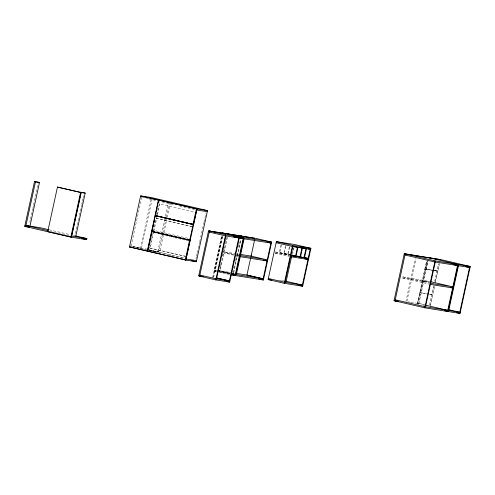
<?xml version="1.0" encoding="UTF-8"?>
<svg xmlns="http://www.w3.org/2000/svg" width="495" height="495" viewBox="0 0 495 495"><rect width="100%" height="100%" fill="white"/><g stroke="black" fill="none" stroke-linecap="round" stroke-linejoin="round"><path stroke-width="0.37" stroke-dasharray="2.48 1.86" d="M29.818 222.162L30.306 219.904M30.473 219.149L32.775 208.599M32.936 207.844L33.431 205.586M33.592 204.831L38.356 182.983M75.358 233.535L79.138 216.204M79.299 215.449L81.601 204.905M81.762 204.15L82.257 201.892M82.424 201.137L82.913 198.872M83.08 198.124L84.063 193.601M131.064 246.219L141.749 197.227M140.333 248.744L151.253 198.662M152.225 198.885L141.539 247.884L131.812 246.337M156.754 215.758L149.193 250.433L159.675 252.097L163.783 233.25M156.921 215.003L159.879 201.434M185.656 256.373L149.719 248.026L150.202 248.1L153.537 232.811L153.054 232.737L156.049 233.43M192.623 226.716L156.686 218.369L154.063 230.404L153.58 230.33L190 238.757M157.54 214.453L159.835 203.921L159.353 203.841L195.772 212.268M164.798 219.229L157.732 251.646L147.25 249.981L157.726 252.413M165.454 216.216L168.251 203.402M162.645 233.782L158.703 251.868L148.222 250.21M162.812 233.027L166.097 217.949M166.264 217.194L169.383 202.876M163.944 232.495L167.069 218.177M167.236 217.423L170.354 203.099M195.94 258.941L196.435 256.676M196.595 255.921L197.09 253.663M197.251 252.908L199.553 242.358M199.72 241.603L203.829 222.756M203.99 222.001L205.963 212.955M212.46 277.992L221.599 236.084M222.707 236.183L215.084 271.13L214.112 270.907L221.735 235.96M213.215 277.188L222.088 236.468M213.593 277.466L222.571 236.307M219.959 266.929L220.442 264.695M222.391 255.76L222.88 253.52M223.041 252.778L223.53 250.544M223.69 249.796L224.179 247.562M225.479 241.603L225.968 239.37M227.007 236.87L219.335 271.805L218.363 271.582M227.415 237.291L220.108 270.808L230.41 273.203M232.638 272.312L234.203 265.394M235.069 261.156L236.666 254.09M238.144 247.308L238.64 244.796M238.807 244.295L239.289 241.826M233.609 272.535L240.743 239.821M233.529 273.153L240.923 239.246M280.968 244.926L279.298 252.605L289.6 254.999M281.451 245L279.78 252.679L289.346 254.9M285.46 245.638L283.79 253.316L289.674 254.684M284.266 253.391L285.788 246.411M289.315 246.974L287.793 253.954L289.266 254.294M289.798 247.048L288.276 254.028L289.748 254.374M292.372 253.001L292.861 250.761M293.021 250.018L293.51 247.785M292.526 254.566L293.993 247.859M430.39 284.415L402.54 277.949L402.782 276.86L429.53 281.445M405.875 301.647L415.218 258.538M406.927 301.245L416.19 258.767M417.365 303.472L426.566 261.28M417.229 304.351L424.908 269.138L433.397 270.561M433.41 270.437L424.988 269.026L426.709 261.125M427.228 260.871L417.953 303.416L424.654 304.976M418.201 304.58L428.039 259.454M425.96 269.255L427.68 261.348M418.918 303.571L428.194 261.026M402.54 277.949L424.778 281.476L425.013 280.393M434.672 270.567L436.906 270.92L438.471 263.736M429.573 304.796L433.731 285.72M434.697 281.321L436.93 271.05L437.902 271.272L434.146 270.678M429.982 305.328L434.214 285.924M435.192 281.445L439.096 263.532M430.229 306.485L434.703 285.949M435.346 283.01L439.603 263.241M156.686 218.369L156.203 218.289L192.14 226.642M424.988 269.026L431.69 270.091M434.152 270.555L437.877 271.149L436.906 270.92M275.399 251.986L289.754 254.263M275.164 253.069L289.519 255.346M429.109 281.952L422.346 280.875L429.332 282.057M236.165 253.743L224.241 251.85L238.955 255.265M236.913 253.861L239.147 254.213M233.696 254.467L224.006 252.933L233.572 255.154M236.678 254.944L238.912 255.296M130.092 245.996L131.59 246.232M132.338 246.349L146.545 249.047M428.806 294.049L419.785 292.613L426.77 293.795M429.561 294.166L432.785 294.748L429.778 294.271M216.723 270.27L215.269 270.041L216.742 270.381M217.447 270.388L231.648 272.64M279.347 280.213L281.55 280.566M282.28 280.684L283.746 280.913M214.112 270.907L216.241 271.241M218.419 271.588L230.119 273.45M216.501 271.359L215.034 271.124L217.973 271.805M230.361 273.556L219.39 271.817L229.692 274.211M407.96 301.832L410.207 302.185M410.955 302.303L424.45 304.45M423.244 305.304L424.747 305.545M142.269 197.344L148.246 198.736M148.989 198.91L156.457 200.642M162.434 202.028L175.131 204.98M179.611 206.019L194.547 209.49M424.908 269.138L425.879 269.367M424.778 281.476L429.295 282.527M402.782 276.86L430.625 283.332M275.381 252.035L289.365 255.284M275.146 253.118L289.13 256.367M160.541 234.475L173.751 237.507M174.017 237.606L181.504 239.345M181.987 239.425L189.474 241.164M236.511 255.835L239.456 256.521M150.202 248.1L186.139 256.453M147.293 249.22L185.378 258.068M135.321 247.209L139.058 248.075M139.8 248.249L146.526 249.814M158.474 252.586L168.182 254.845M168.931 255.018L171.171 255.538M171.913 255.711L184.61 258.662M49.252 229.81L70.333 234.71M73.347 235.41L74.85 235.756M49.772 231.066L70.154 235.787M219.143 270.654L230.181 273.221M217.478 270.555L229.983 273.457M218.71 271.978L231.221 274.886"/><path stroke-width="0.74" d="M75.605 235.929L86.897 238.559L86.662 239.642L71.428 237.223L24.75 226.376L34.514 181.591L39.495 182.457L29.966 226.153L25.957 225.516L35.485 181.82L39.495 182.457M57.451 187.085L47.743 231.629L71.342 237.074L81.056 192.53L57.451 187.085L81.056 192.53M80.574 192.456L70.865 237L71.342 237.074M71.428 237.223L81.192 192.437L85.202 193.075L75.673 236.771M148.017 251.169L147.535 251.095L151.81 231.474L190.068 240.322L185.786 259.949L129.511 246.906L140.611 195.983L141.094 196.057M159.118 200.246L158.419 200.122L147.318 251.045L147.801 251.12L151.718 233.145M190.21 240.168L151.854 231.289L155.238 215.758L155.721 215.839M155.275 215.579L158.635 200.172L196.892 209.026L193.533 224.433L155.275 215.579L155.758 215.659M152.045 231.648L152.695 228.653M153.023 227.156L153.679 224.161M154.001 222.663L154.657 219.669M155.473 215.925L156.123 212.93M156.451 211.433L157.107 208.432M158.412 202.443L158.901 200.197M152.169 232.118L152.497 230.608M189.585 240.248L185.303 259.869L185.786 259.949M193.05 224.359L196.41 208.946L196.892 209.026M189.733 240.094L193.118 224.563L193.601 224.637L190.631 223.95M185.866 260.092L197.022 208.927L207.504 210.592L196.348 261.756L185.866 260.092L129.857 247.079L132.852 247.556M203.507 276.643L198.724 275.808L208.513 230.905L223.22 233.312L222.249 233.089M239.252 238.046L229.649 282.107L215.801 279.91L199.615 276.148L209.459 231.004L255.451 238.305L271.644 242.067L263.371 279.991L231.221 274.886M215.801 279.91L225.646 234.766L271.644 242.067M216.519 278.902L225.887 235.923M236.294 274.57L244.091 238.813M250.674 257.938L246.943 275.072L263.13 278.827L270.926 243.076L267.244 242.222M251.002 256.447L254.572 240.056M251.429 256.509L251.757 254.999M268.111 279.551L276.377 241.628L294.717 244.542L310.903 248.304L302.637 286.228L284.297 283.313L268.111 279.551L271.78 280.133M284.297 283.313L292.57 245.39L310.903 248.304M285.015 282.305L292.811 246.553M291.561 256.726L286.203 281.302L302.389 285.064L310.186 249.313L307.977 248.799M295.967 256.441L297.947 247.364M300.459 257.153L302.433 248.082M306.442 248.719L304.462 257.79L302.996 257.45M398.741 301.486L395.004 300.892L405.238 253.941L440.463 259.535L470.25 266.459L460.016 313.409L424.79 307.816L394.032 300.669L404.267 253.718L416.839 255.785M424.79 307.816L435.025 260.865L470.25 266.459M425.502 306.807L435.272 262.022M447.74 310.34L457.504 265.555L453.036 264.516M448.705 310.489L458.469 265.71M196.787 210.01L207.263 211.674M427.637 257.623L415.893 255.686M428.466 257.759L440.383 259.646L439.411 259.423M156.729 215.882L159.458 216.482M470.015 267.541L434.789 261.948L405.003 255.024M192.666 224.235L193.533 224.433M254.647 238.305L240.613 236.004L241.585 236.226M276.625 242.791L276.142 242.717L292.335 246.473L310.668 249.387M271.402 243.15L225.411 235.849L209.218 232.087M151.854 231.289L152.33 231.369M151.81 231.474L154.514 232.062M290.837 255.624L308.206 258.384L303.058 257.19M290.596 256.707L307.97 259.467L304.289 258.613M430.625 283.332L452.857 286.865L431.034 281.791M430.39 284.415L452.622 287.948L450.363 287.422M240.638 254.449L251.076 256.107L267.263 259.869L240.428 255.606M240.193 256.695L267.028 260.952L263.346 260.098M27.268 225.652L28.995 225.93M30.319 226.141L40.219 227.712L48.504 229.637M24.75 226.376L29.323 227.1M71.664 236.14L86.897 238.559M129.511 246.906L129.993 246.98M186.108 259.009L196.583 260.673M236.152 273.358L247.42 275.146L261.403 278.394M285.213 281.148L286.685 281.383M231.456 273.803L263.612 278.908M302.872 285.139L284.538 282.23L268.346 278.468M394.032 300.669L398.382 301.356M460.251 312.326L425.026 306.733L395.239 299.809M198.724 275.808L201.013 276.173M199.615 276.148L203.259 276.724M229.884 281.024L216.037 278.827L199.85 275.065M428.435 257.629L458.221 264.547L447.987 311.497L444.262 310.631M465.807 266.601L469.532 267.467L459.768 312.246L448.6 309.653M404.267 253.718L435.025 260.865M207.504 210.592L151.489 197.579L141.013 195.915L197.022 208.927M140.611 195.983L158.419 200.122M85.202 193.075L80.221 192.208L81.192 192.437M34.514 181.591L35.485 181.82M276.377 241.628L292.57 245.39M302.284 247.785L305.96 248.638L303.986 257.716L300.304 256.862M299.011 247.321L301.956 248.001L299.976 257.078L291.623 255.104M293.046 246.263L297.464 247.29L295.484 256.367L291.072 255.34M160.955 216.829L167.694 218.394M169.191 218.74L172.186 219.44M173.683 219.786L187.16 222.917M188.657 223.264L193.149 224.309M156.463 216.012L159.433 216.699M160.918 217.045L174.29 220.151M175.774 220.498L178.745 221.185M180.23 221.531L189.139 223.604M155.238 215.758L193.118 224.563M241.554 236.103L222.385 232.984L223.356 233.213M226.636 233.659L243.843 237.656L235.577 275.579L231.165 274.552M239.45 237.804L243.132 238.664L235.335 274.416L231.654 273.562M209.459 231.004L225.646 234.766M208.513 230.905L209.484 231.134M233.621 236.771L238.769 237.971L229.402 280.95L216.89 278.042M297.105 256.082L298.578 256.422M300.05 256.763L301.523 257.109M290.812 255.247L294.494 256.101M155.993 232.409L169.327 235.509M170.806 235.849L173.77 236.536M175.255 236.882L184.14 238.949M185.619 239.289L188.583 239.982M425.403 305.149L448.223 310.415M456.291 312.543L460.016 313.409M298.955 285.368L302.637 286.228M191.12 260.543L196.348 261.756M258.959 278.963L263.371 279.991M24.985 225.293L48.324 230.713M81.39 238.417L86.662 239.642M232.613 273.716L234.085 274.057M216.637 277.949L227.675 280.51M226.704 281.426L229.649 282.107"/></g></svg>
